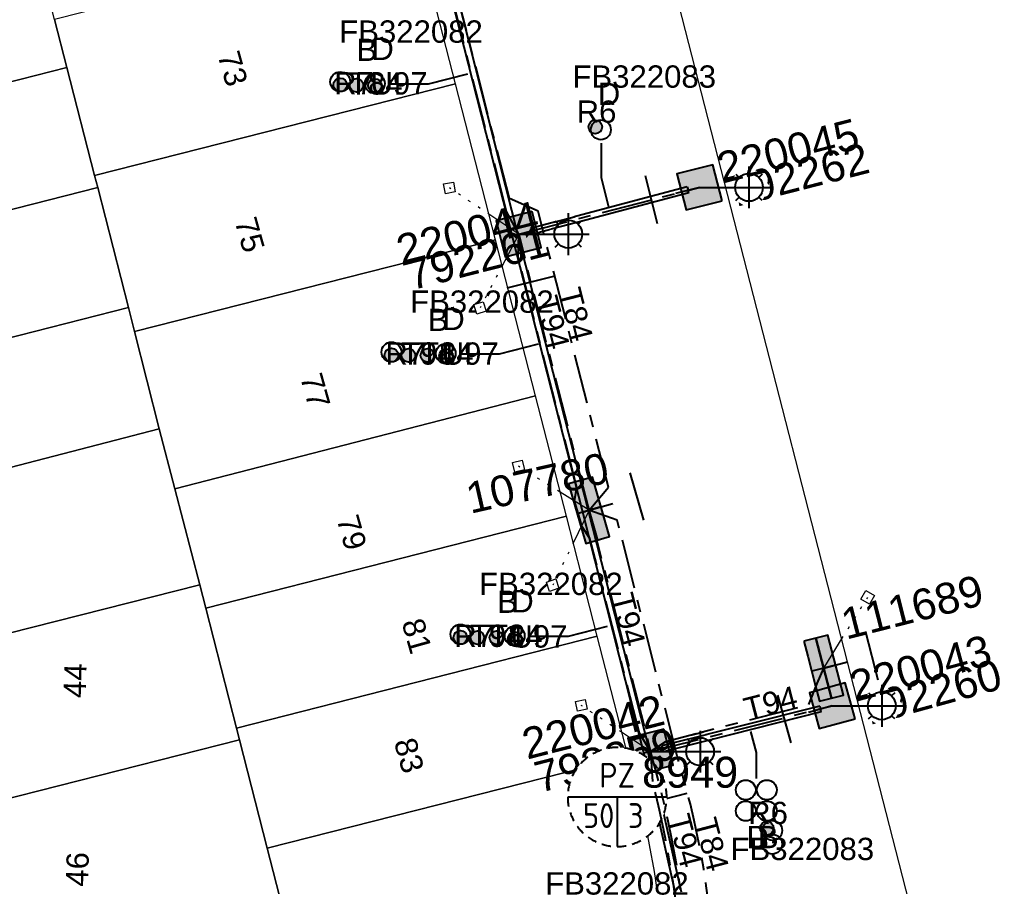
# Model space of a CAD drawing. Header units: metres. Extents: x 307635 to 308805, y 6256169 to 6257356.
# Drawn here: x 308471.6 to 308551.7, y 6256471.7 to 6256541.7 of the extents above; entities that cross this region are included whole.
import ezdxf
from ezdxf.enums import TextEntityAlignment as Align

# ---------------------------------------------------------------- set-up
doc = ezdxf.new("R2010")
doc.units = ezdxf.units.M
for name, pattern in [('Cable Exist UG', [7, 4, -1, 1, -1]), ('Dash', [5, 3, -2]), ('PHANTOMX2', [6.6, 3, -0.75, 0.2, -0.75, 0.2, -0.75, 0.2, -0.75])]:
    doc.linetypes.add(name, pattern=pattern)
doc.layers.get('0').update_dxf_attribs({"color": 6})
doc.layers.get('Defpoints').update_dxf_attribs({"color": 250})
for name, color, linetype, lineweight in [('Cadastre Buildings_SP_EXT', 78, 'Continuous', 15), ('Cadastre Land Parcels_SP_EXT', 118, 'Continuous', 15), ('Mains_LV_EXT', 163, 'Continuous', 25), ('Mains_SL_EXT', 131, 'Continuous', 25), ('Services_SP_EXT', 42, 'PHANTOMX2', 20)]:
    doc.layers.add(name, color=color, linetype=linetype, lineweight=lineweight)
for name, color, linetype in [('Duct_SP_EXT', 30, 'Continuous'), ('Equip_SL_EXT', 7, 'Continuous'), ('Equip_SP_SL_EXT', 7, 'Continuous'), ('SupportsUG_SP_LV_EXT', 7, 'Continuous'), ('SupportsUG_SP_LV_SL_EXT', 7, 'Continuous')]:
    doc.layers.add(name, color=color, linetype=linetype)
doc.styles.add('COLUMN_LABEL', font='arial.ttf', dxfattribs={"height": 2})
doc.styles.add('iecARIAL', font='arial.ttf', dxfattribs={"height": 2})
doc.styles.add('IESYMBOL1', font='isocp.shx')
doc.styles.add('POLE_LABEL', font='arial.ttf', dxfattribs={"height": 2})
doc.styles.add('SL_LABEL', font='arial.ttf', dxfattribs={"height": 2})
doc.styles.add('SLCP_LABEL', font='arial.ttf', dxfattribs={"height": 2})
doc.styles.get("Standard").update_dxf_attribs({"font": 'arial.ttf'})

# ---------------------------------------------------------------- blocks, each defined once
blk = doc.blocks.new('COLUMN_EXT')
blk.add_hatch(color=256).paths.add_polyline_path([(1.5, -1.5), (1.5, 1.5), (-1.5, 1.5), (-1.5, -1.5)])
blk.add_lwpolyline([(1.5, 1.5), (-1.5, 1.5), (-1.5, -1.5), (1.5, -1.5)], close=True)
at = {"layer": 'Defpoints', "flags": 128}
for points in [[(0, 0), (0, -2)], [(2, -4), (-2, -4)]]:
    blk.add_lwpolyline(points, dxfattribs=at)
at = {"flags": 9}
for tag, p in [('STREETNAME', (-1.813, 1.6)), ('SUBURB', (-1.813, 1.8)), ('NOTES', (-1.813, 2)), ('LOCATION', (-1.813, 1.4)), ('LEGEND', (-1.813, 1.2)), ('USAGE', (-1.813, 1)), ('STATE', (-1.813, 0.8)), ('COLUMN_TYPE', (-1.813, 0.4)), ('OWNED_BY', (-1.813, 0.6))]:
    blk.add_attdef(tag, text='', height=0.2, rotation=180, dxfattribs=at).set_placement(p, align=Align.MIDDLE_LEFT)
at = {"flags": 1}
blk.add_attdef('Z', (-1.813, 2.351), '', height=0.2, rotation=180, dxfattribs=at)
at = {"flags": 9}
for tag, style, p in [('STRUCTURE_PLANT_NUMBER', 'POLE_LABEL', (-1.813, -0.031)), ('STREET_CODE', 'COLUMN_LABEL', (-1.813, 0.2))]:
    blk.add_attdef(tag, text='', height=0.2, rotation=180, dxfattribs=dict(at, style=style)).set_placement(p, align=Align.MIDDLE_LEFT)
at = {"style": 'COLUMN_LABEL', "width": 0.9, "flags": 8}
blk.add_attdef('ASSET_NUM', text='', height=2, rotation=270, dxfattribs=at).set_placement((2, -4), align=Align.MIDDLE_LEFT)
blk = doc.blocks.new('PILLAR_EXT')
blk.add_hatch(color=256).paths.add_polyline_path([(2.5, -1), (2.5, 1), (-2.5, 1), (-2.5, -1)])
for p, q in [((0, -1), (0, 1)), ((2.5, 0), (-2.5, 0))]:
    blk.add_line(p, q)
at = {"ltscale": 10}
blk.add_line((-2.5, 0), (2.5, 0), dxfattribs=at)
blk.add_lwpolyline([(2.5, 1), (1.25, 1), (-1.25, 1), (-2.5, 1), (-2.5, -1), (2.5, -1)], close=True)
at = {"layer": 'Defpoints'}
for p, q in [((0, 0), (0, -2)), ((2, -4), (-2, -4))]:
    blk.add_line(p, q, dxfattribs=at)
for tag, p, flags in [('STREETNAME', (0, 1.8), 9), ('SUBURB', (0, 2), 1), ('LOCATION', (0, 1.2), 9), ('LEGEND', (0, 1), 9), ('PARENT', (0, 1.6), 9), ('USAGE', (0, 0.8), 9), ('NOTES', (0, 1.4), 9), ('SUPPORT_TYPE', (0, 0.6), 9), ('OWNED_BY', (0, 0.2), 9), ('STATE', (0, 0.4), 9)]:
    blk.add_attdef(tag, p, '', height=0.2, rotation=180, dxfattribs=dict(flags=flags))
at = {"width": 0.9, "flags": 8}
blk.add_attdef('ASSET_NUM', text='', height=2, rotation=270, dxfattribs=at).set_placement((2, -4), align=Align.MIDDLE_LEFT)
blk = doc.blocks.new('DUCT_EXT')
blk.add_circle((0, 0.8), 0.8)
at = {"flags": 1}
blk.add_attdef('Z', (0, 0), '', height=0.2, dxfattribs=at)
at = {"flags": 9}
for tag, p in [('DUCT_CODE', (0, 0)), ('XSECT_TYPE', (0, -0.2)), ('STATE', (0, -0.6)), ('FB_REFERENCE', (0, -0.4)), ('NOTES', (0, -0.8))]:
    blk.add_attdef(tag, text='', height=0.2, dxfattribs=at).set_placement(p, align=Align.MIDDLE_LEFT)
blk = doc.blocks.new('SL_LANTERN_EXT')
at = {"flags": 9}
for tag, p in [('LRATECODE', (-7.4, 0)), ('LOUTREACHVOCAB', (-7.2, 0)), ('LOUTREACH', (-7, 0)), ('LANTNUMBER', (-6.6, 0)), ('LNEW', (-6.4, 0)), ('LMASTVOCAB', (-6.2, 0)), ('LMAST', (-6, 0)), ('LLAMPVOCAB', (-5.8, 0)), ('LLAMP', (-5.6, 0)), ('LEXIST', (-5.4, 0)), ('LCHARGE3PERCENT', (-5.2, 0)), ('LCHARGE3', (-5, 0)), ('LCHARGE2PERCENT', (-4.8, 0)), ('LCHARGE2', (-4.6, 0)), ('LCHARGE1PERCENT', (-4.4, 0)), ('LCHARGE1', (-4.2, 0)), ('LCATEGORY', (-4, 0)), ('LBRACKETVOCAB', (-3.8, 0)), ('LBRACKET', (-3.6, 0)), ('LKINGHEIGHT', (-3.4, 0)), ('CREPLACE', (-3.2, 0)), ('CREMOVE', (-3, 0)), ('CNUMBER', (-2.8, 0)), ('CNEW', (-2.6, 0)), ('CEXIST', (-2.4, 0)), ('USAGE', (-2.2, 0)), ('STATE', (-2, 0)), ('OWNED_BY', (-1.8, 0)), ('ORIENTATION', (-1.6, 0)), ('OPERATING_VOLTAGE', (-1.4, 0)), ('NO_PHASES', (-1.2, 0)), ('LANTERN_TYPE', (-1, 0)), ('LANTERN_PURPOSE', (-0.8, 0)), ('CONTROL_TYPE', (-0.6, 0)), ('CONSTRUCTED_VOLTAGE', (-0.4, 0))]:
    blk.add_attdef(tag, text='', height=0.001, rotation=270, dxfattribs=at).set_placement(p, align=Align.MIDDLE_LEFT)
at = {"style": 'SL_LABEL', "flags": 9}
blk.add_attdef('STREET_CODE', text='', height=0.001, rotation=270, dxfattribs=at).set_placement((0.001, 0), align=Align.MIDDLE_LEFT)
at = {"flags": 1}
blk.add_attdef('Z', (0, 0), '', height=0.001, rotation=270, dxfattribs=at)
at = {"width": 0.9}
blk.add_attdef('LNUMBER', text='', height=1, dxfattribs=at).set_placement((7, -1), align=Align.MIDDLE_LEFT)
at = {"flags": 9}
for tag, p in [('LREMOVE', (0, -7.6)), ('LREPLACE', (0, -7.8)), ('LTYPE', (0, -8)), ('LTYPEVOCAB', (0, -8.2)), ('LEGEND', (0, -8.4)), ('SUBURB', (0, -8.6)), ('STREETNAME', (0, -8.8)), ('LOCATION', (0, -9)), ('NOTES', (0, -9.2)), ('MAINTAINED_BY', (0, -9.863))]:
    blk.add_attdef(tag, text='', height=0.001, dxfattribs=at).set_placement(p, align=Align.MIDDLE_LEFT)
blk.add_attdef('OPERATED_BY', (0, -9.607), '', height=0.001, dxfattribs=at)
blk.add_wipeout([(5.688, 0), (5.061, -1.061), (4, -1.688), (2.939, -1.061), (2.313, 0), (2.939, 1.061), (4, 1.687), (5.061, 1.061)])
for p, q in [((4, 1.687), (4, 0)), ((2.939, 1.061), (3.205, 0.795)), ((5.061, 1.061), (4.795, 0.795)), ((0, 0), (4, 0)), ((2.939, -1.061), (3.205, -0.795)), ((4, 0), (5.688, 0)), ((4, 0), (4, -1.688)), ((5.061, -1.061), (4.795, -0.795))]:
    blk.add_line(p, q)
blk.add_circle((4, 0), 1.125)
blk = doc.blocks.new('CCP_EXT')
at = {"flags": 9}
for tag, p in [('USAGE', (0, -1.2)), ('LEGEND', (0, -1.4)), ('LIFE_SUPPORT', (0, -1.6)), ('STATE', (0, -1.8)), ('NOTES', (0, -2))]:
    blk.add_attdef(tag, text='', height=0.2, dxfattribs=at).set_placement(p, align=Align.MIDDLE_LEFT)
blk.add_wipeout([(0, 0.566), (0.566, 0), (0, -0.566), (-0.566, 0)])
blk.add_lwpolyline([(-0.566, 0), (0, 0.566), (0.566, 0), (0, -0.566), (-0.566, 0)])
at = {"flags": 1}
blk.add_attdef('Z', (0, 0), '', height=0.2, dxfattribs=at)
at = {"flags": 9}
for tag, p in [('CCP_TYPE', (0, 0)), ('OPERATING_VOLTAGE', (0, -0.6)), ('ORIENTATION', (0, -0.8)), ('CONSTRUCTED_VOLTAGE', (0, -0.2)), ('NO_PHASES', (0, -0.4)), ('OWNED_BY', (0, -1))]:
    blk.add_attdef(tag, text='', height=0.2, dxfattribs=at).set_placement(p, align=Align.MIDDLE_LEFT)
blk = doc.blocks.new('CABLE_LARGE_EXT')
h = blk.add_hatch(color=256)
edge = h.paths.add_edge_path()
edge.add_arc((0, 0.55), 0.55, 0, 360)
blk.add_circle((0, 0.55), 0.55)
at = {"flags": 1}
blk.add_attdef('Z', (0, 0), '', height=0.2, dxfattribs=at)
at = {"flags": 9}
for tag, p in [('COND_CODE', (0, 0)), ('XSECT_SIZE', (0, -0.6)), ('STATE', (0, -0.4)), ('FB_REFERENCE', (0, -0.2)), ('NOTES', (0, -0.8))]:
    blk.add_attdef(tag, text='', height=0.2, dxfattribs=at).set_placement(p, align=Align.MIDDLE_LEFT)
blk = doc.blocks.new('SLCP_ZELL_EXT')
at = {"flags": 8}
blk.add_attdef('ASSET_NUM', text='', height=2, dxfattribs=at).set_placement((0, 6), align=Align.MIDDLE_CENTER)
for tag, flags, p in [('CONSTRUCTED_VOLTAGE', 9, (0.25, -0.5)), ('CONTROL_TYPE', 9, (0.25, -0.7)), ('NO_PHASES', 9, (0.25, -0.9)), ('OPERATING_VOLTAGE', 9, (0.25, -1.1)), ('ORIENTATION', 9, (0.25, -1.3)), ('OWNED_BY', 9, (0.25, -1.5)), ('OPERATED_BY', 9, (0.25, -1.7)), ('USAGE', 9, (0.25, -2.1)), ('MAINTAINED_BY', 9, (0.25, -1.9)), ('LOCATION', 9, (0.25, -2.3)), ('NOTES', 9, (0.25, -2.5)), ('AMP_RATING', 9, (0.25, -3.3)), ('STATE', 9, (0.25, -2.7)), ('STREETNAME', 9, (0.25, -2.9)), ('SUBURB', 9, (0.25, -3.1)), ('Z', 1, (0.25, -3.5))]:
    blk.add_attdef(tag, text='', height=0.2, dxfattribs=dict(flags=flags)).set_placement(p, align=Align.MIDDLE_LEFT)
blk.add_wipeout([(-0.049, 4), (-0.147, 3.997), (-0.245, 3.992), (-0.343, 3.985), (-0.441, 3.976), (-0.538, 3.964), (-0.635, 3.949), (-0.732, 3.932), (-0.828, 3.913), (-0.924, 3.892), (-1.019, 3.868), (-1.114, 3.842), (-1.208, 3.813), (-1.301, 3.782), (-1.394, 3.749), (-1.485, 3.714), (-1.576, 3.676), (-1.666, 3.637), (-1.754, 3.595), (-1.842, 3.551), (-1.929, 3.504), (-2.014, 3.456), (-2.098, 3.405), (-2.181, 3.353), (-2.263, 3.298), (-2.343, 3.242), (-2.422, 3.183), (-2.499, 3.123), (-2.575, 3.061), (-2.65, 2.997), (-2.722, 2.931), (-2.794, 2.863), (-2.863, 2.794), (-2.931, 2.722), (-2.997, 2.65), (-3.061, 2.575), (-3.123, 2.499), (-3.183, 2.422), (-3.242, 2.343), (-3.298, 2.263), (-3.353, 2.181), (-3.405, 2.098), (-3.456, 2.014), (-3.504, 1.929), (-3.551, 1.842), (-3.595, 1.754), (-3.637, 1.666), (-3.676, 1.576), (-3.714, 1.485), (-3.749, 1.394), (-3.782, 1.301), (-3.813, 1.208), (-3.842, 1.114), (-3.868, 1.019), (-3.892, 0.924), (-3.913, 0.828), (-3.932, 0.732), (-3.949, 0.635), (-3.964, 0.538), (-3.976, 0.441), (-3.985, 0.343), (-3.992, 0.245), (-3.997, 0.147), (-4, 0.049), (-4, -0.049), (-3.997, -0.147), (-3.992, -0.245), (-3.985, -0.343), (-3.976, -0.441), (-3.964, -0.538), (-3.949, -0.635), (-3.932, -0.732), (-3.913, -0.828), (-3.892, -0.924), (-3.868, -1.019), (-3.842, -1.114), (-3.813, -1.208), (-3.782, -1.301), (-3.749, -1.394), (-3.714, -1.485), (-3.676, -1.576), (-3.637, -1.666), (-3.595, -1.754), (-3.551, -1.842), (-3.504, -1.929), (-3.456, -2.014), (-3.405, -2.098), (-3.353, -2.181), (-3.298, -2.263), (-3.242, -2.343), (-3.183, -2.422), (-3.123, -2.499), (-3.061, -2.575), (-2.997, -2.65), (-2.931, -2.722), (-2.863, -2.794), (-2.794, -2.863), (-2.722, -2.931), (-2.65, -2.997), (-2.575, -3.061), (-2.499, -3.123), (-2.422, -3.183), (-2.343, -3.242), (-2.263, -3.298), (-2.181, -3.353), (-2.098, -3.405), (-2.014, -3.456), (-1.929, -3.504), (-1.842, -3.551), (-1.754, -3.595), (-1.666, -3.637), (-1.576, -3.676), (-1.485, -3.714), (-1.394, -3.749), (-1.301, -3.782), (-1.208, -3.813), (-1.114, -3.842), (-1.019, -3.868), (-0.924, -3.892), (-0.828, -3.913), (-0.732, -3.932), (-0.635, -3.949), (-0.538, -3.964), (-0.441, -3.976), (-0.343, -3.985), (-0.245, -3.992), (-0.147, -3.997), (-0.049, -4), (0.049, -4), (0.147, -3.997), (0.245, -3.992), (0.343, -3.985), (0.441, -3.976), (0.538, -3.964), (0.635, -3.949), (0.732, -3.932), (0.828, -3.913), (0.924, -3.892), (1.019, -3.868), (1.114, -3.842), (1.208, -3.813), (1.301, -3.782), (1.394, -3.749), (1.485, -3.714), (1.576, -3.676), (1.666, -3.637), (1.754, -3.595), (1.842, -3.551), (1.929, -3.504), (2.014, -3.456), (2.098, -3.405), (2.181, -3.353), (2.263, -3.298), (2.343, -3.242), (2.422, -3.183), (2.499, -3.123), (2.575, -3.061), (2.65, -2.997), (2.722, -2.931), (2.794, -2.863), (2.863, -2.794), (2.931, -2.722), (2.997, -2.65), (3.061, -2.575), (3.123, -2.499), (3.183, -2.422), (3.242, -2.343), (3.298, -2.263), (3.353, -2.181), (3.405, -2.098), (3.456, -2.014), (3.504, -1.929), (3.551, -1.842), (3.595, -1.754), (3.637, -1.666), (3.676, -1.576), (3.714, -1.485), (3.749, -1.394), (3.782, -1.301), (3.813, -1.208), (3.842, -1.114), (3.868, -1.019), (3.892, -0.924), (3.913, -0.828), (3.932, -0.732), (3.949, -0.635), (3.964, -0.538), (3.976, -0.441), (3.985, -0.343), (3.992, -0.245), (3.997, -0.147), (4, -0.049), (4, 0.049), (3.997, 0.147), (3.992, 0.245), (3.985, 0.343), (3.976, 0.441), (3.964, 0.538), (3.949, 0.635), (3.932, 0.732), (3.913, 0.828), (3.892, 0.924), (3.868, 1.019), (3.842, 1.114), (3.813, 1.208), (3.782, 1.301), (3.749, 1.394), (3.714, 1.485), (3.676, 1.576), (3.637, 1.666), (3.595, 1.754), (3.551, 1.842), (3.504, 1.929), (3.456, 2.014), (3.405, 2.098), (3.353, 2.181), (3.298, 2.263), (3.242, 2.343), (3.183, 2.422), (3.123, 2.499), (3.061, 2.575), (2.997, 2.65), (2.931, 2.722), (2.863, 2.794), (2.794, 2.863), (2.722, 2.931), (2.65, 2.997), (2.575, 3.061), (2.499, 3.123), (2.422, 3.183), (2.343, 3.242), (2.263, 3.298), (2.181, 3.353), (2.098, 3.405), (2.014, 3.456), (1.929, 3.504), (1.842, 3.551), (1.754, 3.595), (1.666, 3.637), (1.576, 3.676), (1.485, 3.714), (1.394, 3.749), (1.301, 3.782), (1.208, 3.813), (1.114, 3.842), (1.019, 3.868), (0.924, 3.892), (0.828, 3.913), (0.732, 3.932), (0.635, 3.949), (0.538, 3.964), (0.441, 3.976), (0.343, 3.985), (0.245, 3.992), (0.147, 3.997), (0.049, 4)])
for p, q in [((-4, 0), (4, 0)), ((0, 0), (0, -4))]:
    blk.add_line(p, q)
at = {"linetype": 'Dash', "ltscale": 0.25, "flags": 128}
blk.add_lwpolyline([(-0.049, 4), (-0.147, 3.997), (-0.245, 3.992), (-0.343, 3.985), (-0.441, 3.976), (-0.538, 3.964), (-0.635, 3.949), (-0.732, 3.932), (-0.828, 3.913), (-0.924, 3.892), (-1.019, 3.868), (-1.114, 3.842), (-1.208, 3.813), (-1.301, 3.782), (-1.394, 3.749), (-1.485, 3.714), (-1.576, 3.676), (-1.666, 3.637), (-1.754, 3.595), (-1.842, 3.551), (-1.929, 3.504), (-2.014, 3.456), (-2.098, 3.405), (-2.181, 3.353), (-2.263, 3.298), (-2.343, 3.242), (-2.422, 3.183), (-2.499, 3.123), (-2.575, 3.061), (-2.65, 2.997), (-2.722, 2.931), (-2.794, 2.863), (-2.863, 2.794), (-2.931, 2.722), (-2.997, 2.65), (-3.061, 2.575), (-3.123, 2.499), (-3.183, 2.422), (-3.242, 2.343), (-3.298, 2.263), (-3.353, 2.181), (-3.405, 2.098), (-3.456, 2.014), (-3.504, 1.929), (-3.551, 1.842), (-3.595, 1.754), (-3.637, 1.666), (-3.676, 1.576), (-3.714, 1.485), (-3.749, 1.394), (-3.782, 1.301), (-3.813, 1.208), (-3.842, 1.114), (-3.868, 1.019), (-3.892, 0.924), (-3.913, 0.828), (-3.932, 0.732), (-3.949, 0.635), (-3.964, 0.538), (-3.976, 0.441), (-3.985, 0.343), (-3.992, 0.245), (-3.997, 0.147), (-4, 0.049), (-4, -0.049), (-3.997, -0.147), (-3.992, -0.245), (-3.985, -0.343), (-3.976, -0.441), (-3.964, -0.538), (-3.949, -0.635), (-3.932, -0.732), (-3.913, -0.828), (-3.892, -0.924), (-3.868, -1.019), (-3.842, -1.114), (-3.813, -1.208), (-3.782, -1.301), (-3.749, -1.394), (-3.714, -1.485), (-3.676, -1.576), (-3.637, -1.666), (-3.595, -1.754), (-3.551, -1.842), (-3.504, -1.929), (-3.456, -2.014), (-3.405, -2.098), (-3.353, -2.181), (-3.298, -2.263), (-3.242, -2.343), (-3.183, -2.422), (-3.123, -2.499), (-3.061, -2.575), (-2.997, -2.65), (-2.931, -2.722), (-2.863, -2.794), (-2.794, -2.863), (-2.722, -2.931), (-2.65, -2.997), (-2.575, -3.061), (-2.499, -3.123), (-2.422, -3.183), (-2.343, -3.242), (-2.263, -3.298), (-2.181, -3.353), (-2.098, -3.405), (-2.014, -3.456), (-1.929, -3.504), (-1.842, -3.551), (-1.754, -3.595), (-1.666, -3.637), (-1.576, -3.676), (-1.485, -3.714), (-1.394, -3.749), (-1.301, -3.782), (-1.208, -3.813), (-1.114, -3.842), (-1.019, -3.868), (-0.924, -3.892), (-0.828, -3.913), (-0.732, -3.932), (-0.635, -3.949), (-0.538, -3.964), (-0.441, -3.976), (-0.343, -3.985), (-0.245, -3.992), (-0.147, -3.997), (-0.049, -4), (0.049, -4), (0.147, -3.997), (0.245, -3.992), (0.343, -3.985), (0.441, -3.976), (0.538, -3.964), (0.635, -3.949), (0.732, -3.932), (0.828, -3.913), (0.924, -3.892), (1.019, -3.868), (1.114, -3.842), (1.208, -3.813), (1.301, -3.782), (1.394, -3.749), (1.485, -3.714), (1.576, -3.676), (1.666, -3.637), (1.754, -3.595), (1.842, -3.551), (1.929, -3.504), (2.014, -3.456), (2.098, -3.405), (2.181, -3.353), (2.263, -3.298), (2.343, -3.242), (2.422, -3.183), (2.499, -3.123), (2.575, -3.061), (2.65, -2.997), (2.722, -2.931), (2.794, -2.863), (2.863, -2.794), (2.931, -2.722), (2.997, -2.65), (3.061, -2.575), (3.123, -2.499), (3.183, -2.422), (3.242, -2.343), (3.298, -2.263), (3.353, -2.181), (3.405, -2.098), (3.456, -2.014), (3.504, -1.929), (3.551, -1.842), (3.595, -1.754), (3.637, -1.666), (3.676, -1.576), (3.714, -1.485), (3.749, -1.394), (3.782, -1.301), (3.813, -1.208), (3.842, -1.114), (3.868, -1.019), (3.892, -0.924), (3.913, -0.828), (3.932, -0.732), (3.949, -0.635), (3.964, -0.538), (3.976, -0.441), (3.985, -0.343), (3.992, -0.245), (3.997, -0.147), (4, -0.049), (4, 0.049), (3.997, 0.147), (3.992, 0.245), (3.985, 0.343), (3.976, 0.441), (3.964, 0.538), (3.949, 0.635), (3.932, 0.732), (3.913, 0.828), (3.892, 0.924), (3.868, 1.019), (3.842, 1.114), (3.813, 1.208), (3.782, 1.301), (3.749, 1.394), (3.714, 1.485), (3.676, 1.576), (3.637, 1.666), (3.595, 1.754), (3.551, 1.842), (3.504, 1.929), (3.456, 2.014), (3.405, 2.098), (3.353, 2.181), (3.298, 2.263), (3.242, 2.343), (3.183, 2.422), (3.123, 2.499), (3.061, 2.575), (2.997, 2.65), (2.931, 2.722), (2.863, 2.794), (2.794, 2.863), (2.722, 2.931), (2.65, 2.997), (2.575, 3.061), (2.499, 3.123), (2.422, 3.183), (2.343, 3.242), (2.263, 3.298), (2.181, 3.353), (2.098, 3.405), (2.014, 3.456), (1.929, 3.504), (1.842, 3.551), (1.754, 3.595), (1.666, 3.637), (1.576, 3.676), (1.485, 3.714), (1.394, 3.749), (1.301, 3.782), (1.208, 3.813), (1.114, 3.842), (1.019, 3.868), (0.924, 3.892), (0.828, 3.913), (0.732, 3.932), (0.635, 3.949), (0.538, 3.964), (0.441, 3.976), (0.343, 3.985), (0.245, 3.992), (0.147, 3.997), (0.049, 4)], close=True, dxfattribs=at)
at = {"style": 'IESYMBOL1'}
for s, p in [('PZ', (0, 1.75)), ('50', (-1.5, -1.5)), ('3', (1.5, -1.5))]:
    blk.add_text(s, height=2, dxfattribs=at).set_placement(p, align=Align.MIDDLE_CENTER)

msp = doc.modelspace()

# ---------------------------------------------------------------- linework, layer by layer
at = {"layer": 'Cadastre Land Parcels_SP_EXT', "linetype": 'Continuous'}
for points in [[(308506.749, 6256536.534), (308503.516, 6256549.13), (308474.374, 6256541.712), (308475.368, 6256537.836), (308477.608, 6256529.114), (308506.749, 6256536.534)], [(308475.368, 6256537.836), (308474.374, 6256541.712), (308472.881, 6256547.526), (308443.742, 6256540.111), (308446.229, 6256530.422), (308475.368, 6256537.836)], [(308477.858, 6256528.146), (308477.608, 6256529.114), (308475.368, 6256537.836), (308446.229, 6256530.422), (308448.718, 6256520.731), (308477.858, 6256528.146)], [(308509.984, 6256523.935), (308506.749, 6256536.534), (308477.608, 6256529.114), (308477.858, 6256528.146), (308480.344, 6256518.456), (308480.842, 6256516.518), (308509.984, 6256523.935)], [(308480.344, 6256518.456), (308477.858, 6256528.146), (308448.718, 6256520.731), (308451.205, 6256511.043), (308480.344, 6256518.456)], [(308513.219, 6256511.339), (308509.984, 6256523.935), (308480.842, 6256516.518), (308482.825, 6256508.663), (308484.085, 6256503.825), (308513.219, 6256511.339)], [(308482.825, 6256508.663), (308480.842, 6256516.518), (308480.344, 6256518.456), (308451.205, 6256511.043), (308453.695, 6256501.353), (308453.753, 6256501.125), (308482.825, 6256508.663)], [(308515.718, 6256501.606), (308513.219, 6256511.339), (308484.085, 6256503.825), (308486.095, 6256496.077), (308486.578, 6256494.188), (308515.718, 6256501.606)], [(308518.206, 6256491.916), (308515.718, 6256501.606), (308486.578, 6256494.188), (308489.066, 6256484.498), (308518.206, 6256491.916)], [(308489.303, 6256483.572), (308489.066, 6256484.498), (308486.578, 6256494.188), (308486.095, 6256496.077), (308455.163, 6256488.237), (308455.16, 6256474.887), (308489.303, 6256483.572)], [(308520.693, 6256482.226), (308518.206, 6256491.916), (308489.066, 6256484.498), (308489.303, 6256483.572), (308491.553, 6256474.808), (308520.693, 6256482.226)], [(308478.519, 6256466.376), (308492.786, 6256470.005), (308491.553, 6256474.808), (308489.303, 6256483.572), (308455.16, 6256474.887), (308455.158, 6256460.431), (308478.519, 6256466.376)]]:
    msp.add_lwpolyline(points, close=True, dxfattribs=at)
for points in [[(308455.163, 6256488.237), (308486.095, 6256496.077), (308486.095, 6256496.077), (308484.085, 6256503.825), (308482.825, 6256508.663), (308453.753, 6256501.125)], [(308523.059, 6256471.479), (308522.948, 6256472.201), (308522.83, 6256472.923), (308522.704, 6256473.643), (308522.571, 6256474.362), (308522.431, 6256475.079), (308522.283, 6256475.795), (308522.126, 6256476.51), (308521.963, 6256477.222), (308521.792, 6256477.933), (308521.614, 6256478.642), (308520.693, 6256482.226), (308491.553, 6256474.808), (308492.786, 6256470.005)]]:
    msp.add_lwpolyline(points, dxfattribs=at)
at = {"layer": 'Duct_SP_EXT'}
for p, q in [((308525.481, 6256528.203), (308525.542, 6256527.971)), ((308525.604, 6256527.739), (308525.542, 6256527.971)), ((308517.032, 6256501.93), (308517.264, 6256501.989)), ((308517.032, 6256501.93), (308517.264, 6256501.989)), ((308517.497, 6256502.049), (308517.264, 6256501.989)), ((308517.497, 6256502.049), (308517.264, 6256501.989)), ((308536.175, 6256486.288), (308536.234, 6256486.055)), ((308536.292, 6256485.823), (308536.234, 6256486.055))]:
    msp.add_line(p, q, dxfattribs=at)
for points in [[(308501.426, 6256536.539), (308504.588, 6256536.539), (308507.742, 6256537.33)], [(308518.514, 6256531.735), (308518.514, 6256528.973), (308519.123, 6256526.605)], [(308507.153, 6256514.734), (308510.316, 6256514.734), (308513.47, 6256515.525)], [(308512.723, 6256491.942), (308515.885, 6256491.942), (308519.039, 6256492.732)], [(308531.059, 6256480.432), (308531.059, 6256482.537), (308530.617, 6256484.22)]]:
    msp.add_lwpolyline(points, dxfattribs=at)

# ---------------------------------------------------------------- block references
for name, p in [('DUCT_EXT', (308497.446, 6256535.896)), ('CABLE_LARGE_EXT', (308497.446, 6256535.896)), ('CABLE_LARGE_EXT', (308498.76, 6256535.859)), ('DUCT_EXT', (308500.24, 6256535.749)), ('CABLE_LARGE_EXT', (308500.248, 6256535.843)), ('CABLE_LARGE_EXT', (308518.048, 6256532.501)), ('DUCT_EXT', (308518.5, 6256532.016)), ('DUCT_EXT', (308501.583, 6256514.072)), ('CABLE_LARGE_EXT', (308501.583, 6256514.072)), ('CABLE_LARGE_EXT', (308502.955, 6256514.052)), ('CABLE_LARGE_EXT', (308504.488, 6256514.054)), ('DUCT_EXT', (308505.968, 6256513.943)), ('CABLE_LARGE_EXT', (308505.998, 6256514.02)), ('DUCT_EXT', (308507.152, 6256491.28)), ('DUCT_EXT', (308511.538, 6256491.151)), ('CABLE_LARGE_EXT', (308507.152, 6256491.28)), ('CABLE_LARGE_EXT', (308508.524, 6256491.259)), ('CABLE_LARGE_EXT', (308510.057, 6256491.262)), ('CABLE_LARGE_EXT', (308511.548, 6256491.179)), ('CABLE_LARGE_EXT', (308531.904, 6256475.873))]:
    msp.add_blockref(name, p, dxfattribs=at)
at = {"layer": 'Duct_SP_EXT', "rotation": 269.9917529467332}
for p in [(308529.404, 6256479.513), (308531.104, 6256479.513), (308529.404, 6256477.813), (308531.104, 6256477.813), (308531.545, 6256476.24), (308531.545, 6256475.137)]:
    msp.add_blockref('DUCT_EXT', p, dxfattribs=at)
at = {"layer": 'Services_SP_EXT', "rotation": 284.3804097244645}
msp.add_blockref('CCP_EXT', (308540.051, 6256495.06), dxfattribs=at)
at = {"layer": 'SupportsUG_SP_LV_SL_EXT'}
ref = msp.add_blockref('COLUMN_EXT', (308526.464, 6256528.167), dxfattribs=dict(at, rotation=284.3904329015471))
ref.add_attrib('ASSET_NUM', '792262', dxfattribs={"layer": '0', "height": 2.5, "rotation": 14.39043, "style": 'COLUMN_LABEL'}).set_placement((308528.464, 6256528.917), align=Align.TOP_LEFT)
ref = msp.add_blockref('COLUMN_EXT', (308511.866, 6256524.392), dxfattribs=dict(at, rotation=14.2909251095205))
ref.add_attrib('ASSET_NUM', '792261', dxfattribs={"layer": '0', "height": 2.5, "rotation": 14.29093, "style": 'COLUMN_LABEL'}).set_placement((308513.866, 6256525.142), align=Align.TOP_RIGHT)
ref = msp.add_blockref('COLUMN_EXT', (308537.191, 6256486.305), dxfattribs=dict(at, rotation=285.3640467214204))
ref.add_attrib('ASSET_NUM', '792260', dxfattribs={"layer": '0', "height": 2.5, "rotation": 15.36405, "style": 'COLUMN_LABEL'}).set_placement((308539.191, 6256487.055), align=Align.TOP_LEFT)
ref = msp.add_blockref('COLUMN_EXT', (308522.511, 6256482.607), dxfattribs=dict(at, rotation=14.2909251095205))
ref.add_attrib('ASSET_NUM', '792259', dxfattribs={"layer": '0', "height": 2.5, "rotation": 14.29093, "style": 'COLUMN_LABEL'}).set_placement((308524.511, 6256483.357), align=Align.MIDDLE_RIGHT)

# ---------------------------------------------------------------- texts
at = {"layer": 'Cadastre Land Parcels_SP_EXT'}
for s, rotation, p in [('73', 285.74786, (308487.523, 6256538.865)), ('75', 285.75385, (308488.898, 6256525.451)), ('77', 285.75203, (308494.191, 6256512.856)), ('79', 285.75366, (308497.139, 6256501.407)), ('81', 285.75437, (308502.392, 6256493.052)), ('44', 88.60448, (308476.894, 6256486.91)), ('83', 285.74506, (308501.764, 6256483.404)), ('46', 88.60878, (308477.08, 6256471.68))]:
    msp.add_text(s, height=1.8, rotation=rotation, dxfattribs=at).set_placement(p)
at = {"layer": 'Duct_SP_EXT'}
for s, p in [('FB322082', (308497.362, 6256539.849)), ('B', (308498.764, 6256538.378)), ('D', (308499.962, 6256538.449)), ('FB322083', (308516.2, 6256536.216)), ('R7', (308496.949, 6256535.675)), ('T84', (308498.16, 6256535.659)), ('U97', (308499.891, 6256535.67)), ('D', (308518.25, 6256534.816)), ('R6', (308516.541, 6256533.384)), ('FB322082', (308503.09, 6256518.043)), ('B', (308504.518, 6256516.57)), ('D', (308505.69, 6256516.644)), ('R7', (308501.086, 6256513.852)), ('T94', (308502.355, 6256513.852)), ('T84', (308503.888, 6256513.854)), ('U97', (308505.64, 6256513.847)), ('FB322082', (308508.66, 6256495.251)), ('B', (308510.119, 6256493.811)), ('D', (308511.26, 6256493.851)), ('R7', (308506.656, 6256491.059)), ('T94', (308507.924, 6256491.059)), ('T84', (308509.457, 6256491.062)), ('U97', (308511.19, 6256491.006)), ('R6', (308530.397, 6256476.755)), ('D', (308530.258, 6256474.806)), ('B', (308531.177, 6256474.806)), ('FB322083', (308528.971, 6256473.85)), ('FB322082', (308513.995, 6256471.063))]:
    msp.add_text(s, height=1.8, dxfattribs=at).set_placement(p)
at = {"layer": 'Mains_LV_EXT'}
for s, rotation, p in [('T84', 284.32389, (308515.079, 6256519.79)), ('T94', 284.29093, (308513.202, 6256519.144)), ('T94', 284.29077, (308519.317, 6256495.148)), ('T94', 14.43888, (308530.328, 6256485.129))]:
    msp.add_text(s, height=1.8, rotation=rotation, dxfattribs=at).set_placement(p)

# ---------------------------------------------------------------- next in the draw order: block references
at = {"layer": 'Equip_SP_SL_EXT'}
ref = msp.add_blockref('SL_LANTERN_EXT', (308526.464, 6256528.167), dxfattribs=at)
ref.add_attrib('ASSET_NUM', '220045', dxfattribs={"layer": '0', "height": 2.5, "rotation": 14.39043, "style": 'iecARIAL'}).set_placement((308527.964, 6256529.667), align=Align.MIDDLE_LEFT)
ref = msp.add_blockref('SL_LANTERN_EXT', (308511.866, 6256524.392), dxfattribs=at)
ref.add_attrib('ASSET_NUM', '220044', dxfattribs={"layer": '0', "height": 2.5, "rotation": 14.29093, "style": 'iecARIAL'}).set_placement((308513.366, 6256525.892), align=Align.MIDDLE_RIGHT)
ref = msp.add_blockref('SL_LANTERN_EXT', (308537.191, 6256486.305), dxfattribs=at)
ref.add_attrib('ASSET_NUM', '220043', dxfattribs={"layer": '0', "height": 2.5, "rotation": 15.36405, "style": 'iecARIAL'}).set_placement((308538.691, 6256487.805), align=Align.MIDDLE_LEFT)
ref = msp.add_blockref('SL_LANTERN_EXT', (308522.511, 6256482.607), dxfattribs=at)
ref.add_attrib('ASSET_NUM', '220042', dxfattribs={"layer": '0', "height": 2.5, "rotation": 14.29093, "style": 'iecARIAL'}).set_placement((308524.011, 6256484.107), align=Align.BOTTOM_RIGHT)
at = {"layer": 'Services_SP_EXT'}
for p, rotation in [((308508.739, 6256518.436), 62.29092505780292), ((308511.838, 6256505.653), 328.0860021616404), ((308514.608, 6256496.045), 64.0860021224628)]:
    msp.add_blockref('CCP_EXT', p, dxfattribs=dict(at, rotation=rotation))

# ---------------------------------------------------------------- next in the draw order: linework, layer by layer
at = {"layer": 'Duct_SP_EXT'}
for p, q in [((308525.481, 6256528.203), (308512.81, 6256524.839)), ((308525.604, 6256527.739), (308512.933, 6256524.375)), ((308512.81, 6256524.839), (308512.872, 6256524.607)), ((308511.338, 6256524.276), (308511.57, 6256524.336)), ((308511.338, 6256524.276), (308511.57, 6256524.336)), ((308517.032, 6256501.93), (308511.338, 6256524.276)), ((308511.803, 6256524.395), (308511.57, 6256524.336)), ((308511.803, 6256524.395), (308511.57, 6256524.336)), ((308517.497, 6256502.049), (308511.803, 6256524.395)), ((308512.933, 6256524.375), (308512.872, 6256524.607)), ((308536.175, 6256486.288), (308523.427, 6256483.063)), ((308536.292, 6256485.823), (308523.545, 6256482.598)), ((308521.977, 6256482.517), (308522.211, 6256482.57)), ((308524.54, 6256471.186), (308521.977, 6256482.517)), ((308521.978, 6256482.51), (308522.211, 6256482.57)), ((308522.444, 6256482.629), (308522.211, 6256482.57)), ((308522.445, 6256482.622), (308522.211, 6256482.57)), ((308525.017, 6256471.255), (308522.445, 6256482.622)), ((308523.427, 6256483.063), (308523.486, 6256482.831)), ((308523.545, 6256482.598), (308523.486, 6256482.831))]:
    msp.add_line(p, q, dxfattribs=at)
at = {"layer": 'Mains_LV_EXT', "linetype": 'Cable Exist UG'}
msp.add_lwpolyline([(308517.547, 6256502.096), (308511.866, 6256524.392)], dxfattribs=at)
at = {"layer": 'Mains_SL_EXT', "linetype": 'Cable Exist UG'}
msp.add_lwpolyline([(308511.866, 6256524.392), (308526.464, 6256528.167)], dxfattribs=at)
at = {"layer": 'Services_SP_EXT'}
for points in [[(308511.866, 6256524.392), (308508.739, 6256518.436)], [(308517.547, 6256502.095), (308511.837, 6256505.653)], [(308517.547, 6256502.095), (308514.608, 6256496.044)], [(308536.496, 6256489.349), (308540.051, 6256495.06)]]:
    msp.add_lwpolyline(points, dxfattribs=at)

# ---------------------------------------------------------------- next in the draw order: block references
at = {"layer": 'Services_SP_EXT', "rotation": 326.2909249658791}
for p in [(308506.271, 6256528.126), (308516.916, 6256486.342)]:
    msp.add_blockref('CCP_EXT', p, dxfattribs=at)
at = {"layer": 'SupportsUG_SP_LV_EXT'}
ref = msp.add_blockref('PILLAR_EXT', (308517.547, 6256502.096), dxfattribs=dict(at, rotation=106.0860019061682))
ref.add_attrib('ASSET_NUM', '107780', dxfattribs={"layer": '0', "height": 2.5, "rotation": 12.75103, "style": 'iecARIAL'}).set_placement((308519.047, 6256505.596), align=Align.MIDDLE_RIGHT)
ref = msp.add_blockref('PILLAR_EXT', (308536.496, 6256489.349), dxfattribs=dict(at, rotation=104.4384338350142))
ref.add_attrib('ASSET_NUM', '111689', dxfattribs={"layer": '0', "height": 2.5, "rotation": 14.25278, "style": 'iecARIAL'}).set_placement((308537.996, 6256492.849), align=Align.MIDDLE_LEFT)

# ---------------------------------------------------------------- next in the draw order: linework, layer by layer
at = {"layer": 'Cadastre Buildings_SP_EXT', "linetype": 'Continuous'}
msp.add_lwpolyline([(308564.915, 6256628.362), (308506.72, 6256613.231), (308543.623, 6256469.498)], dxfattribs=at)
at = {"layer": 'Duct_SP_EXT'}
for p, q in [((308511.803, 6256524.395), (308505.385, 6256549.597)), ((308511.338, 6256524.276), (308504.92, 6256549.479)), ((308521.978, 6256482.51), (308517.032, 6256501.93)), ((308522.444, 6256482.629), (308517.497, 6256502.049))]:
    msp.add_line(p, q, dxfattribs=at)
at = {"layer": 'Mains_LV_EXT', "linetype": 'Cable Exist UG'}
msp.add_lwpolyline([(308517.547, 6256502.096), (308519.121, 6256503.966), (308519.121, 6256503.966), (308513.433, 6256526.238), (308511.108, 6256527.258), (308511.108, 6256527.258), (308505.422, 6256549.537)], dxfattribs=at)
at = {"layer": 'Mains_SL_EXT', "linetype": 'Cable Exist UG'}
msp.add_lwpolyline([(308511.866, 6256524.392), (308510.883, 6256526.225), (308510.883, 6256526.225), (308505.413, 6256547.707), (308504.804, 6256548.254), (308504.235, 6256550.379), (308504.513, 6256551.238), (308500.382, 6256567.333), (308500.484, 6256568.956)], dxfattribs=at)
at = {"layer": 'Services_SP_EXT'}
for points in [[(308511.866, 6256524.392), (308506.271, 6256528.126)], [(308522.511, 6256482.607), (308516.916, 6256486.342)]]:
    msp.add_lwpolyline(points, dxfattribs=at)

# ---------------------------------------------------------------- next in the draw order: block references
at = {"layer": 'Equip_SL_EXT'}
ref = msp.add_blockref('SLCP_ZELL_EXT', (308519.82, 6256478.943), dxfattribs=at)
ref.add_attrib('ASSET_NUM', '8949', (308521.82, 6256479.693), dxfattribs={"layer": '0', "height": 2.5, "style": 'SLCP_LABEL'})

# ---------------------------------------------------------------- next in the draw order: linework, layer by layer
at = {"layer": 'Mains_LV_EXT', "linetype": 'Cable Exist UG'}
for points in [[(308525.817, 6256459.606), (308527.84, 6256461.093), (308527.84, 6256461.093, 0.072274), (308524.667, 6256482.244), (308524.667, 6256482.244), (308519.826, 6256501.303), (308519.826, 6256501.303), (308517.536, 6256502.09)], [(308525.814, 6256459.478, 0.070987), (308522.487, 6256482.693)]]:
    msp.add_lwpolyline(points, format="xyb", dxfattribs=at)
for points in [[(308517.547, 6256502.096), (308522.511, 6256482.607)], [(308522.511, 6256482.607), (308523.758, 6256483.437), (308523.758, 6256483.437), (308535.302, 6256486.409), (308535.973, 6256488.108), (308535.973, 6256488.108), (308536.496, 6256489.349)]]:
    msp.add_lwpolyline(points, dxfattribs=at)
at = {"layer": 'Mains_SL_EXT', "linetype": 'Cable Exist UG'}
for points in [[(308522.511, 6256482.607), (308521.617, 6256484.092), (308521.617, 6256484.092), (308517.612, 6256499.813), (308516.983, 6256500.752), (308516.372, 6256502.861), (308516.566, 6256503.922), (308511.815, 6256522.566), (308511.866, 6256524.392)], [(308522.511, 6256482.607), (308537.191, 6256486.305)]]:
    msp.add_lwpolyline(points, dxfattribs=at)
msp.add_lwpolyline([(308522.511, 6256482.607), (308522.679, 6256480.191), (308522.679, 6256480.191, -0.053141), (308525.341, 6256461.522), (308525.341, 6256461.522), (308524.768, 6256460.599), (308524.768, 6256458.45), (308525.196, 6256456.892), (308525.196, 6256456.892, -0.028827), (308524.248, 6256448.083), (308524.248, 6256448.083), (308524.395, 6256446.303)], format="xyb", dxfattribs=at)

# ---------------------------------------------------------------- next in the draw order: texts
at = {"layer": 'Mains_LV_EXT'}
for s, rotation, p in [('T94', 284.54869, (308523.889, 6256477.29)), ('T84', 284.64885, (308526.042, 6256476.986))]:
    msp.add_text(s, height=1.8, rotation=rotation, dxfattribs=at).set_placement(p)

doc.saveas('drawing.dxf')
